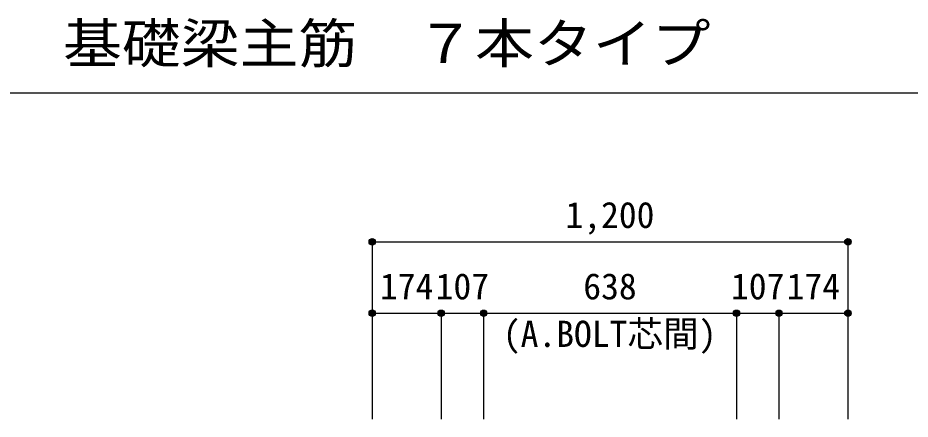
# Model space of a CAD drawing. Units: millimetres at full size, sheet at 1:30. Extents: x -5973 to 5954, y -4195 to 4201.
# Drawn here: x -942 to 1309, y -1045 to -33 of the extents above; entities that cross this region are included whole.
import ezdxf
from ezdxf.enums import TextEntityAlignment as Align

# ---------------------------------------------------------------- set-up
doc = ezdxf.new("R2010")
doc.units = ezdxf.units.MM
doc.header["$LTSCALE"] = 30
doc.header["$PDMODE"] = 32
doc.header["$PDSIZE"] = 15
for name, color, linetype in [('0-7_文字', 4, 'Continuous'), ('0-D_寸法', 4, 'Continuous'), ('6-7_文字', 7, 'Continuous'), ('F-0_枠', 6, 'Continuous')]:
    doc.layers.add(name, color=color, linetype=linetype)
doc.styles.add('ＭＳ ゴシック', font='')
doc.styles.get('ＭＳ ゴシック').set_extended_font_data('MS Gothic')

msp = doc.modelspace()

# ---------------------------------------------------------------- linework, layer by layer
at = {"layer": '0-D_寸法'}
for p, q in [((-47.56, -597.85), (-47.56, -777.85)), ((-47.56, -597.85), (-47.56, -777.85)), ((-47.56, -597.85), (1152.44, -597.85)), ((-47.56, -597.85), (1152.44, -597.85)), ((1152.44, -597.85), (1152.44, -777.85)), ((-47.56, -777.85), (-47.56, -1044.89)), ((-47.56, -777.85), (126.44, -777.85)), ((-47.56, -777.85), (-47.56, -1044.89)), ((126.44, -777.85), (126.44, -1044.89)), ((126.44, -777.85), (233.44, -777.85)), ((233.44, -777.85), (233.44, -1044.89)), ((233.44, -777.85), (871.44, -777.85)), ((871.44, -777.85), (871.44, -1044.89)), ((871.44, -777.85), (978.44, -777.85)), ((978.44, -777.85), (978.44, -1044.89)), ((978.44, -777.85), (1152.44, -777.85)), ((1152.44, -777.85), (1152.44, -1044.89))]:
    msp.add_line(p, q, dxfattribs=at)
for centre, radius in [((-47.56, -597.85), 8), ((-47.56, -597.85), 7.2), ((-47.56, -597.85), 6.4), ((-47.56, -597.85), 5.6), ((-47.56, -597.85), 4.8), ((-47.56, -597.85), 4), ((-47.56, -597.85), 3.2), ((-47.56, -597.85), 2.4), ((-47.56, -597.85), 1.6), ((-47.56, -597.85), 0.8), ((1152.44, -597.85), 8), ((1152.44, -597.85), 7.2), ((1152.44, -597.85), 6.4), ((1152.44, -597.85), 5.6), ((1152.44, -597.85), 4.8), ((1152.44, -597.85), 4), ((1152.44, -597.85), 3.2), ((1152.44, -597.85), 2.4), ((1152.44, -597.85), 1.6), ((1152.44, -597.85), 0.8), ((-47.56, -777.85), 8), ((-47.56, -777.85), 7.2), ((-47.56, -777.85), 6.4), ((-47.56, -777.85), 5.6), ((-47.56, -777.85), 4.8), ((-47.56, -777.85), 4), ((-47.56, -777.85), 3.2), ((-47.56, -777.85), 2.4), ((-47.56, -777.85), 1.6), ((-47.56, -777.85), 0.8), ((126.44, -777.85), 8), ((126.44, -777.85), 7.2), ((126.44, -777.85), 6.4), ((126.44, -777.85), 5.6), ((126.44, -777.85), 4.8), ((126.44, -777.85), 4), ((126.44, -777.85), 3.2), ((126.44, -777.85), 2.4), ((126.44, -777.85), 1.6), ((126.44, -777.85), 0.8), ((233.44, -777.85), 8), ((233.44, -777.85), 7.2), ((233.44, -777.85), 6.4), ((233.44, -777.85), 5.6), ((233.44, -777.85), 4.8), ((233.44, -777.85), 4), ((233.44, -777.85), 3.2), ((233.44, -777.85), 2.4), ((233.44, -777.85), 1.6), ((233.44, -777.85), 0.8), ((871.44, -777.85), 8), ((871.44, -777.85), 7.2), ((871.44, -777.85), 6.4), ((871.44, -777.85), 5.6), ((871.44, -777.85), 4.8), ((871.44, -777.85), 4), ((871.44, -777.85), 3.2), ((871.44, -777.85), 2.4), ((871.44, -777.85), 1.6), ((871.44, -777.85), 0.8), ((978.44, -777.85), 8), ((978.44, -777.85), 7.2), ((978.44, -777.85), 6.4), ((978.44, -777.85), 5.6), ((978.44, -777.85), 4.8), ((978.44, -777.85), 4), ((978.44, -777.85), 3.2), ((978.44, -777.85), 2.4), ((978.44, -777.85), 1.6), ((978.44, -777.85), 0.8), ((1152.44, -777.85), 8), ((1152.44, -777.85), 7.2), ((1152.44, -777.85), 6.4), ((1152.44, -777.85), 5.6), ((1152.44, -777.85), 4.8), ((1152.44, -777.85), 4), ((1152.44, -777.85), 3.2), ((1152.44, -777.85), 2.4), ((1152.44, -777.85), 1.6), ((1152.44, -777.85), 0.8)]:
    msp.add_circle(centre, radius, dxfattribs=at)
at = {"layer": '0-D_寸法', "color": 7}
for p in [(-47.56, -597.85), (-47.56, -597.85), (1152.44, -597.85), (-47.56, -777.85), (126.44, -777.85), (233.44, -777.85), (871.44, -777.85), (978.44, -777.85), (1152.44, -777.85)]:
    msp.add_point(p, dxfattribs=at)
at = {"layer": 'F-0_枠', "color": 2}
msp.add_line((-5972.88, -222.05), (3723.6, -222.05), dxfattribs=at)

# ---------------------------------------------------------------- texts
at = {"layer": '0-7_文字', "style": 'ＭＳ ゴシック'}
msp.add_text('(A.BOLT芯間)', height=65.98, dxfattribs=at).set_placement((281.92, -882.62), align=Align.BOTTOM_LEFT)
at = {"layer": '0-D_寸法', "style": 'ＭＳ ゴシック'}
for s, p in [('1,200', (439.94, -582.85)), ('174', (-28.06, -762.85)), ('107', (112.44, -762.85)), ('638', (484.94, -762.85)), ('107', (857.44, -762.85)), ('174', (997.94, -762.85))]:
    msp.add_text(s, height=65.98, dxfattribs=at).set_placement(p, align=Align.BOTTOM_LEFT)
at = {"layer": '6-7_文字', "color": 2, "style": 'ＭＳ ゴシック', "width": 1.1}
msp.add_text('\u3000\u3000基礎梁主筋\u3000７本タイプ', height=98.97, dxfattribs=at).set_placement((-1124.64, -177.05), align=Align.BOTTOM_LEFT)

doc.saveas('drawing.dxf')
